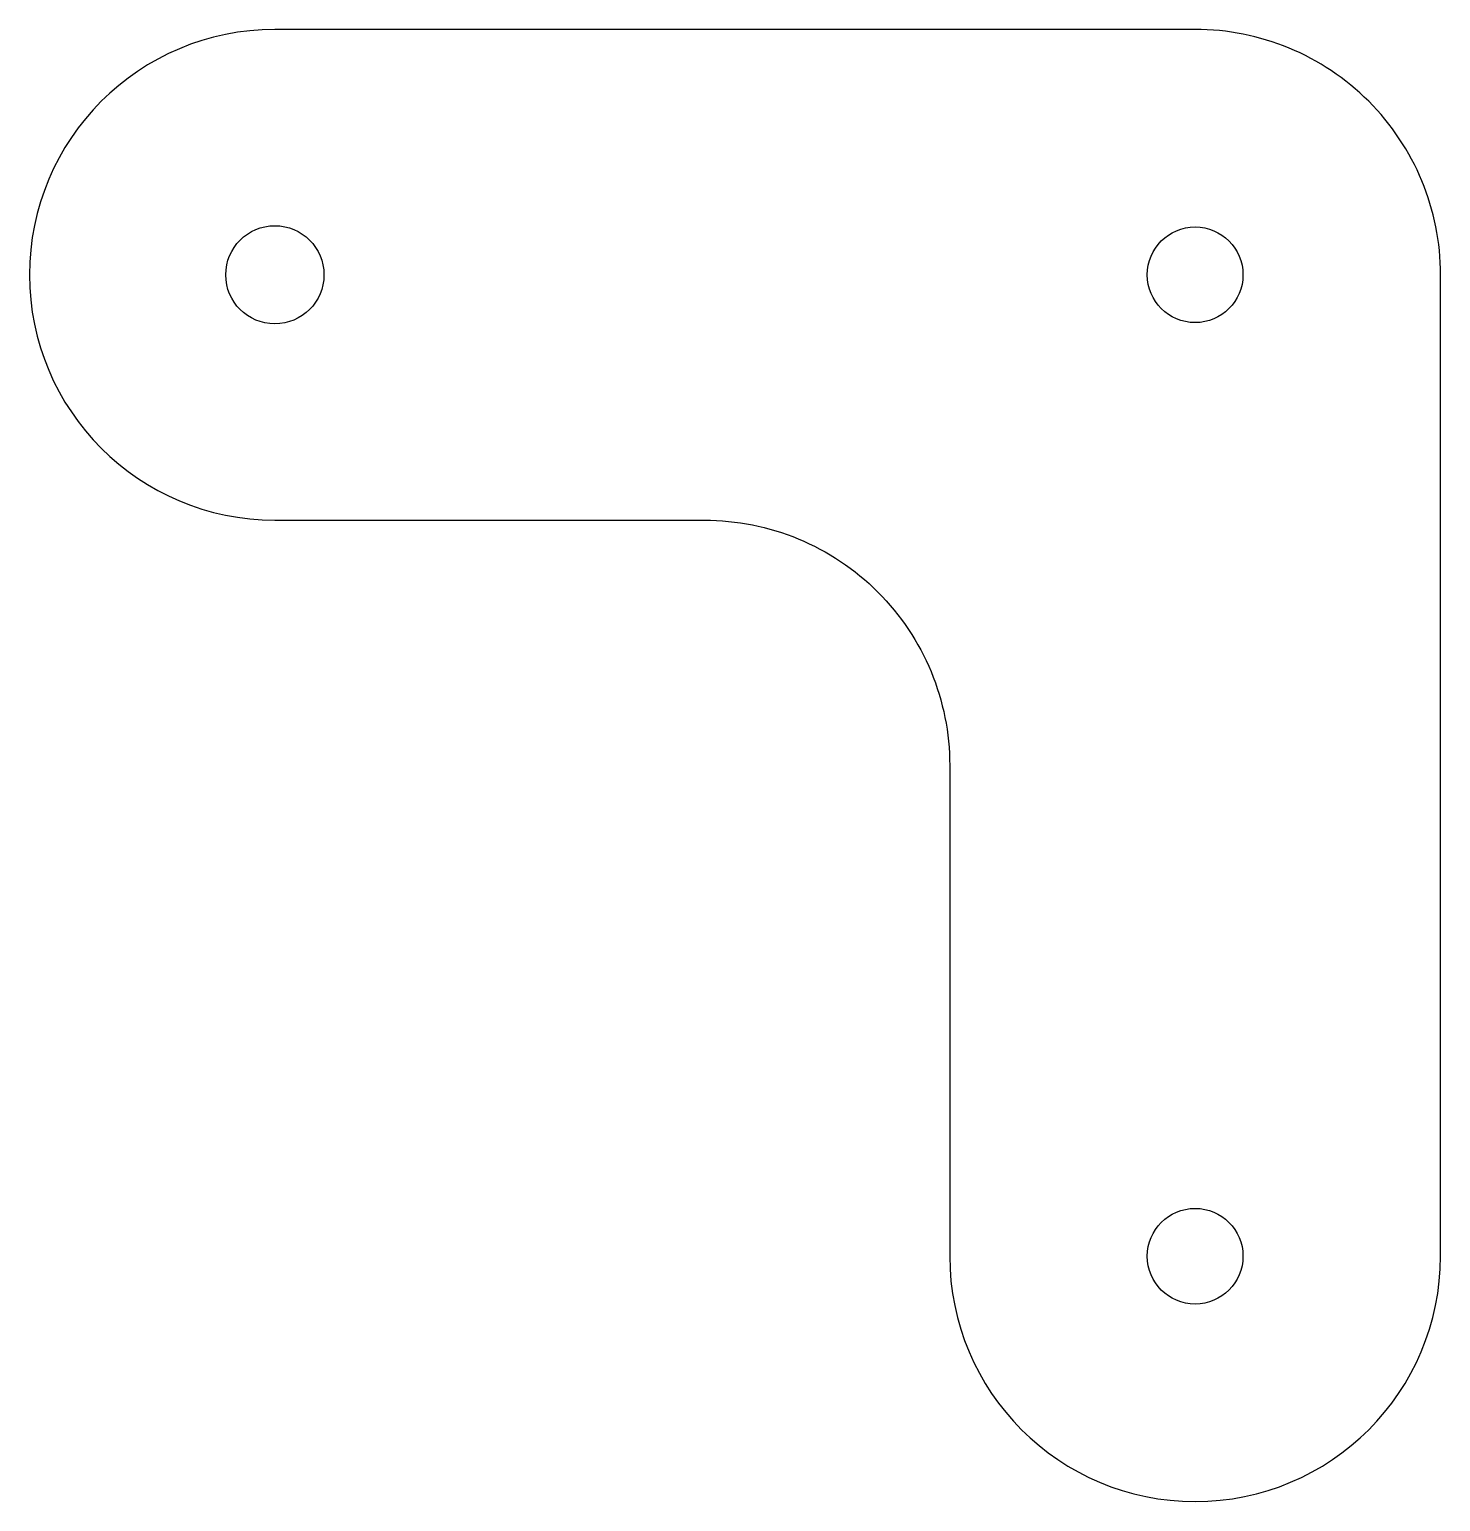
# Model space of a CAD drawing. Header units: inches. Extents: x -2.38 to 0.5, y -2.5 to 0.5.
import ezdxf

# ---------------------------------------------------------------- set-up
doc = ezdxf.new("R2010")
doc.units = ezdxf.units.IN
doc.header["$MEASUREMENT"] = 0

msp = doc.modelspace()

# ---------------------------------------------------------------- linework, layer by layer
msp.add_lwpolyline([(-0.5, -2, 1), (0.5, -2), (0.5, 0, 0.414214), (0, 0.5), (-1.875, 0.5, 1), (-1.875, -0.5), (-1, -0.5, -0.414214), (-0.5, -1)], format="xyb", close=True)
for centre, radius in [((-1.875, 0), 0.1), ((0, 0), 0.0975), ((0, -2), 0.0975)]:
    msp.add_circle(centre, radius)

doc.saveas('drawing.dxf')
